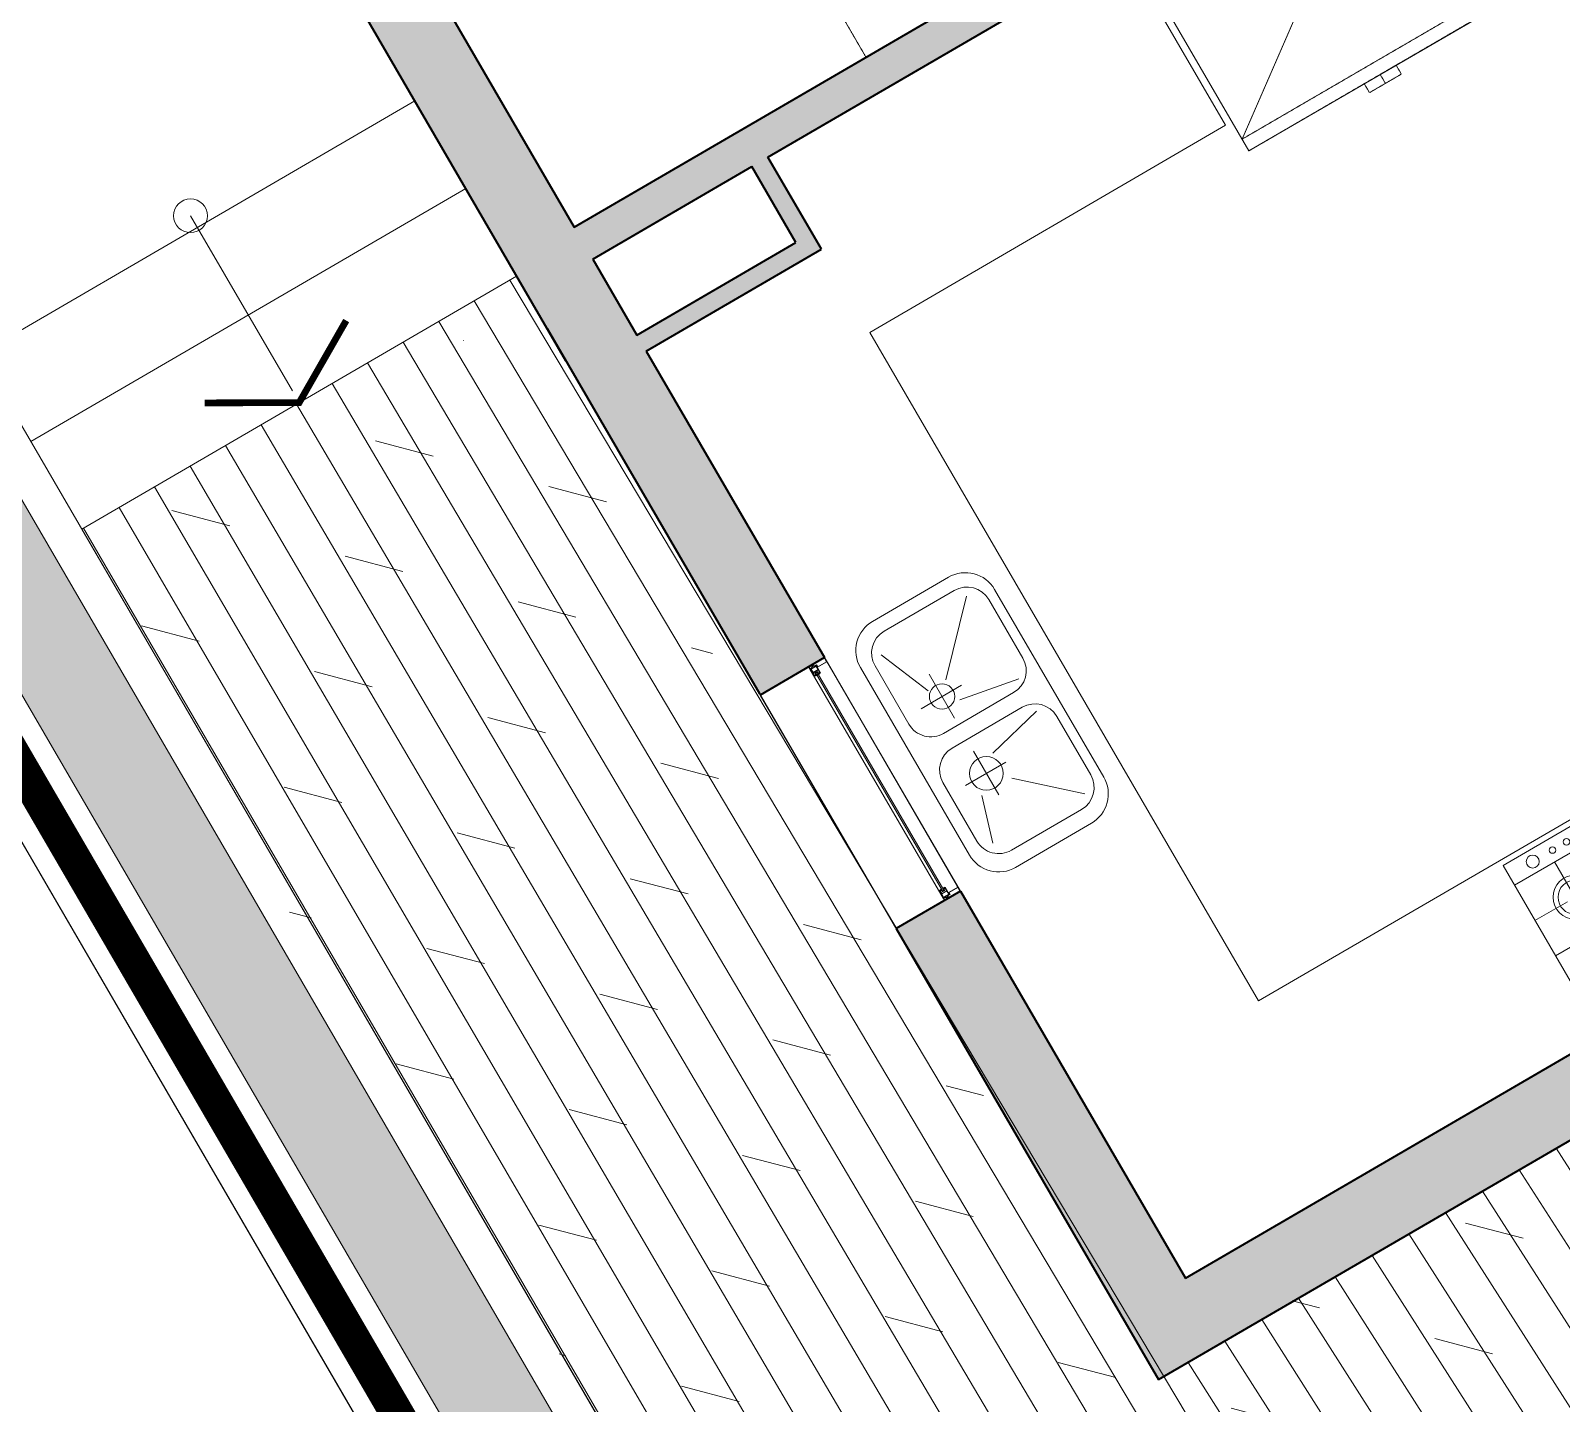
# Model space of a CAD drawing. Header units: millimetres. Extents: x 403824132 to 733479728, y 1974822364 to 2151530530.
# Drawn here: x 568642381 to 568646929, y 2063061495 to 2063065573 of the extents above; entities that cross this region are included whole.
import ezdxf

# ---------------------------------------------------------------- set-up
doc = ezdxf.new("R2010")
doc.units = ezdxf.units.MM
for name, pattern in [('CENTER', [3, 1.5, -0.5, 0.5, -0.5]), ('DASHED2', [0.375, 0.25, -0.125]), ('HIDDEN', [0.75, 0.5, -0.25])]:
    doc.linetypes.add(name, pattern=pattern)
for name, color, linetype, lineweight in [('A-DIM', 251, 'Continuous', 15), ('A-HATCH', 251, 'Continuous', 5), ('A-TUONG', 255, 'Continuous', 35), ('E- CHU THICH', 162, 'Continuous', 13), ('E- RANH GIOI', 1, 'CENTER', 13), ('E- THAY', 9, 'Continuous', 20), ('E-Khuat', 251, 'DASHED2', 13), ('E-Manh', 251, 'Continuous', 13), ('i_Hatch', 250, 'Continuous', 13), ('i_ThietBi', 32, 'Continuous', 13), ('LD-CUA', 146, 'Continuous', 13), ('LD-THAY', 9, 'Continuous', 13)]:
    doc.layers.add(name, color=color, linetype=linetype, lineweight=lineweight)
doc.layers.add('ChiaLo', color=128, linetype='CENTER')
doc.layers.add('loKBT', color=42, linetype='Continuous')

# ---------------------------------------------------------------- blocks, each defined once
blk = doc.blocks.new('MBT1 BT3')
at = {"layer": 'E- RANH GIOI', "ltscale": 0.05, "const_width": 100}
blk.add_lwpolyline([(7087607.208559096, 947515.813787975), (7072449.940917016, 947515.8137939796), (7072449.940917018, 927515.8137855752), (7081342.298490913, 927515.8137812836), (7086657.895451415, 932505.8436969738)], close=True, dxfattribs=at)
at = {"layer": 'E- THAY'}
blk.add_line((7072559.940917016, 947405.8137938748), (7072559.940917018, 927735.8137854713), dxfattribs=at)
blk.add_lwpolyline([(7087607.208559096, 947515.813787975), (7072449.940917016, 947515.8137939796), (7072449.940917018, 927515.8137855752), (7081342.298490913, 927515.8137812836), (7086657.895451415, 932505.8436969738)], close=True, dxfattribs=at)
blk.add_lwpolyline([(7074450.109252969, 938275.8000683944), (7074450.109252969, 945515.8137944707), (7078820.109253154, 945515.8137947249), (7078820.109253154, 946805.8137883621), (7072559.940917016, 946805.8137883621), (7072559.940916796, 938275.8000684456), (7074450.109252969, 938275.8000684456)], dxfattribs=at)
blk = doc.blocks.new('BT-02')
at = {"layer": 'loKBT'}
for points in [[(7630060.124452118, 979879.0011475127), (7630060.124453299, 959879.0005995459), (7614932.676551596, 959879.0005986445), (7615881.98970071, 974888.971094972), (7621197.586804014, 979879.0011481751), (7630060.124452118, 979879.0011475127)], [(7642560.124795449, 959879.0005998604), (7642560.124794457, 979879.001148138), (7630060.124452798, 979879.0011483865), (7630060.124451457, 959879.0005998749), (7642560.124795446, 959879.0005990376)]]:
    blk.add_lwpolyline(points, dxfattribs=at)
for points in [[(7642560.124795467, 979879.0011357559), (7630060.124452692, 979879.0011351286), (7630060.124453758, 959879.0005868158), (7642560.124796407, 959879.0005872338)], [(7630060.124453068, 959879.0005868158), (7642560.124794663, 959879.0005872915), (7642560.124794645, 979879.0011355322), (7630060.124452111, 979879.0011352936)]]:
    blk.add_lwpolyline(points, close=True, dxfattribs=at)
blk = doc.blocks.new('A$C395E768C')
at = {"layer": 'i_ThietBi'}
for p, q in [((-124.9999999999709, -65.78947368543231), (-125, 0)), ((-2.91038e-11, -438.5964912362322), (0, 0)), ((124.9999999999418, -85.52631579105946), (124.9999999999709, 0)), ((-168.8596491235948, -109.6491228090599), (-250, -109.6491228090526)), ((100.8771929819486, -109.6491228090526), (-81.14035087634696, -109.6491228090599)), ((149.1228070179349, -109.6491228090526), (249.9999999999709, -109.6491228090526)), ((-125, -304.8245614091939), (-125, -153.5087719326839)), ((124.9999999999709, -285.0877193035558), (124.9999999999418, -133.7719298270458)), ((-250.0000000000291, -219.2982456181089), (249.9999999999709, -219.2982456181053)), ((-149.1228070179932, -328.9473684271761), (-250.0000000000291, -328.9473684271688)), ((-100.8771929819777, -328.9473684271761), (81.14035087631781, -328.9473684271688)), ((168.8596491235657, -328.9473684271726), (249.9999999999709, -328.9473684271652)), ((-125, -353.0701754451693), (-125, -438.5964912362467)), ((124.9999999999418, -372.8070175507963), (124.9999999999709, -438.5964912362322)), ((-250.0000000000291, -438.5964912362394), (249.9999999999709, -438.5964912362322))]:
    blk.add_line(p, q, dxfattribs=at)
blk.add_lwpolyline([(250, -500.0000000093041), (250, 0), (-250, 0), (-250.0000000000291, -500.0000000093058)], close=True, dxfattribs=at)
for centre, radius in [((-124.9999999999709, -109.6491228090562), 78.94736842252314), ((-124.9999999999709, -109.6491228090562), 65.78947368543595), ((124.9999999999418, -109.6491228090526), 59.21052631689235), ((124.9999999999418, -109.6491228090526), 46.05263157980514), ((-125, -328.9473684271797), 59.21052631689235), ((-125, -328.9473684271797), 46.05263157980514), ((124.9999999999418, -328.9473684271726), 78.94736842252314), ((124.9999999999418, -328.9473684271726), 65.78947368543595), ((-175.4385964898683, -469.298245622769), 17.54385964944958), ((-114.0350877167948, -469.2982456227654), 8.771929824724793), ((-70.17543859314172, -469.2982456227654), 8.771929824724793), ((-26.31578946954687, -469.2982456227654), 8.771929824724793), ((17.54385965407709, -469.298245622769), 8.771929824724793)]:
    blk.add_circle(centre, radius, dxfattribs=at)
blk = doc.blocks.new('A$C33A8190A')
at = {"layer": 'i_ThietBi', "linetype": 'HIDDEN'}
for p, q in [((-899.9224336948828, 40), (0, 700)), ((-899.9224336948828, 700), (0, 40))]:
    blk.add_line(p, q, dxfattribs=at)
at = {"layer": 'i_ThietBi'}
blk.add_lwpolyline([(-899.9224336948828, 700), (0, 700), (0, 0), (-899.9224336948828, 0)], close=True, dxfattribs=at)
at = {"layer": 'i_ThietBi', "linetype": 'HIDDEN'}
for points in [[(-899.9224336948828, 0), (0, 0), (0, 40), (-899.9224336948828, 40)], [(-449.9612168474705, 0), (-504.5205294382176, 0), (-504.5205294382176, -30.66110742175079), (-449.9612168474705, -30.66110742175079)], [(-395.4019042567234, 0), (-395.4019042567234, -30.66110742175079), (-449.9612168474705, -30.66110742175079), (-449.9612168474705, 0)]]:
    blk.add_lwpolyline(points, close=True, dxfattribs=at)
blk = doc.blocks.new('CR')
at = {"layer": 'i_ThietBi', "ltscale": 0.5}
for p, q in [((7158371.433537573, 838004.4007372893), (7158534.433537576, 837855.4007372893)), ((7158637.433537576, 837855.4007372893), (7158679.433537574, 837993.4007372893)), ((7158592.433537576, 837879.4007372893), (7158592.433537576, 837729.4007372893)), ((7158525.433537573, 837805.4007372893), (7158664.433537576, 837805.4007372893)), ((7158371.433537573, 837721.4007372893), (7158545.433537574, 837763.4007372893)), ((7158550.433537575, 837577.4007372896), (7158368.433537575, 837611.4007372893)), ((7158591.433537575, 837616.4007372893), (7158591.433537575, 837466.4007372893)), ((7158524.433537576, 837542.4007372893), (7158663.433537574, 837542.4007372893)), ((7158556.433537576, 837505.4007372893), (7158379.433537576, 837322.4007372893)), ((7158618.433537575, 837507.4007372893), (7158685.433537574, 837345.4007372893))]:
    blk.add_line(p, q, dxfattribs=at)
for points in [[(7158297.433537575, 837989.4007372896), (7158297.433537575, 837346.9731510159, 0.4142135623730953), (7158397.433537576, 837246.973151016), (7158657.433537573, 837246.973151016, 0.4142135623730951), (7158757.433537573, 837346.9731510159), (7158757.433537573, 837989.4007372896, 0.4142135623730951), (7158657.433537573, 838089.4007372893), (7158397.433537576, 838089.4007372893, 0.4142135623730953)], [(7158327.433537573, 837964.4007372893), (7158327.433537573, 837764.4007372893, 0.4142135623730951), (7158402.433537576, 837689.4007372896), (7158642.433537576, 837689.4007372896, 0.4142135623730951), (7158717.433537574, 837764.4007372893), (7158717.433537574, 837964.4007372893, 0.4142135623730953), (7158642.433537576, 838039.4007372893), (7158402.433537576, 838039.4007372893, 0.4142135623730951)], [(7158327.433537573, 837564.4007372893, -0.4142135623730951), (7158402.433537576, 837639.4007372892), (7158642.433537576, 837639.4007372892, -0.4142135623730953), (7158717.433537574, 837564.4007372893), (7158717.433537574, 837364.4007372893, -0.4142135623730951), (7158642.433537576, 837289.4007372893), (7158402.433537576, 837289.4007372893, -0.4142135623730951), (7158327.433537573, 837364.4007372893)]]:
    blk.add_lwpolyline(points, format="xyb", close=True, dxfattribs=at)
for centre, radius in [((7158592.433537576, 837805.4007372893), 50), ((7158591.433537575, 837542.4007372893), 37.5)]:
    blk.add_circle(centre, radius, dxfattribs=at)
blk = doc.blocks.new('SFFSF')
h = blk.add_hatch(color=250)
h.paths.add_polyline_path([(339646.7882787025, 104917.2047934929), (339646.7882787025, 104891.8047934929), (339678.4882787026, 104891.8047934929), (339678.4882787026, 104898.5047934929), (339675.2882787025, 104898.5047934928, 1), (339675.2882787025, 104897.3047934928), (339677.2882787026, 104897.3047934929), (339677.2882787026, 104893.0047934929), (339663.4382787026, 104893.0047934929), (339663.4382787026, 104916.0047934929), (339677.2882787026, 104916.0047934929), (339677.2882787026, 104911.7047934929), (339675.2882787025, 104911.7047934928, 1), (339675.2882787025, 104910.5047934928), (339678.4882787026, 104910.5047934929), (339678.4882787026, 104917.2047934929)])
h.paths.add_polyline_path([(339647.9882787025, 104916.0047934929), (339662.2382787026, 104916.0047934929), (339662.2382787026, 104893.0047934929), (339647.9882787025, 104893.0047934929)], flags=16)
blk.add_lwpolyline([(339663.4382787026, 104893.0047934929), (339663.4382787026, 104916.0047934929), (339677.2882787026, 104916.0047934929), (339677.2882787026, 104911.7047934929), (339675.2882787025, 104911.7047934928, 0.9999999999999998), (339675.2882787025, 104910.5047934928), (339678.4882787026, 104910.5047934929), (339678.4882787026, 104917.2047934929), (339646.7882787025, 104917.2047934929), (339646.7882787025, 104891.8047934929), (339678.4882787026, 104891.8047934929), (339678.4882787026, 104898.5047934929), (339675.2882787025, 104898.5047934928, 0.9999999999999998), (339675.2882787025, 104897.3047934928), (339677.2882787026, 104897.3047934929), (339677.2882787026, 104893.0047934929)], format="xyb", close=True)
blk.add_lwpolyline([(339662.2382787026, 104893.0047934929), (339662.2382787026, 104916.0047934929), (339647.9882787025, 104916.0047934929), (339647.9882787025, 104893.0047934929)], close=True)
blk = doc.blocks.new('DDDDA')
blk.add_hatch(color=250).paths.add_polyline_path([(339343.8036827391, 104970.9258045919), (339343.8036827391, 104969.3492433262), (339332.5675485213, 104969.3492433262), (339332.5675485213, 104958.1424827772), (339343.8036827391, 104958.1424827772), (339343.8036827391, 104956.5659215115, 0.2403906807314063), (339346.5309994372, 104960.7458630517), (339335.5675485212, 104960.7458630517), (339335.5675485212, 104966.7458630517), (339346.5309994372, 104966.7458630517, 0.2403906807301442)])
blk.add_lwpolyline([(339343.8036827391, 104970.9258045919), (339343.8036827391, 104969.3492433262), (339332.5675485213, 104969.3492433262), (339332.5675485213, 104958.1424827772), (339343.8036827391, 104958.1424827772), (339343.8036827391, 104956.5659215115, 0.2403906807314063), (339346.5309994372, 104960.7458630517), (339335.5675485212, 104960.7458630517), (339335.5675485212, 104966.7458630517), (339346.5309994372, 104966.7458630517, 0.2403906807301443)], format="xyb", close=True)
blk = doc.blocks.new('*U234')
for points in [[(22.09999999997672, 21.5), (0, 21.5), (0, 27.69999999995344), (1.200000000069849, 27.70000000001164), (1.200000000069849, 22.70000000001164), (17.8165128667606, 22.70000000001164), (17.8165128667606, 63.09999999997671), (8.908256433438508, 63.09999999997671), (8.908256433438508, 71.64048723370068), (5.108256433508359, 74.2712564644753), (5.108256433391944, 83.12874353543157), (8.908256433438508, 85.75951276620617), (8.908256433438508, 93.09999999997672), (1.200000000069849, 93.09999999997672), (1.200000000069849, 89.29999999998836), (0, 89.29999999998836), (0, 94.29999999998836), (10.10825643339194, 94.29999999998836), (10.10825643339194, 93.09999999997672), (10.10825643339194, 91.135632477075), (10.10825643339194, 82.4999999998836), (8.908256433438508, 82.49999999994178), (8.908256433322093, 84.29999999993015), (6.308256433461793, 82.49999999994178), (6.308256433461793, 74.89999999996506), (8.908256433438508, 73.0999999999767), (8.908256433438508, 74.89999999996506), (10.10825643339194, 74.89999999996506), (10.10825643339194, 64.29999999998836), (19.01651286683045, 64.29999999998836), (19.01651286683045, 22.70000000001164), (22.09999999997672, 22.70000000001164)], [(1044.566666666989, 21.5), (1066.666666666965, 21.5), (1066.666666666965, 27.69999999995344), (1065.466666666895, 27.70000000001164), (1065.466666666895, 22.70000000001164), (1048.850153800205, 22.70000000001164), (1048.850153800205, 63.09999999997671), (1057.758410233527, 63.09999999997671), (1057.758410233527, 71.64048723370068), (1061.558410233457, 74.2712564644753), (1061.558410233573, 83.12874353543157), (1057.758410233527, 85.75951276620617), (1057.758410233527, 93.09999999997672), (1065.466666666895, 93.09999999997672), (1065.466666666895, 89.29999999998836), (1066.666666666965, 89.29999999998836), (1066.666666666965, 94.29999999998836), (1056.558410233573, 94.29999999998836), (1056.558410233573, 93.09999999997672), (1056.558410233573, 91.135632477075), (1056.558410233573, 82.4999999998836), (1057.758410233527, 82.49999999994178), (1057.758410233643, 84.29999999993015), (1060.358410233503, 82.49999999994178), (1060.358410233503, 74.89999999996506), (1057.758410233527, 73.0999999999767), (1057.758410233527, 74.89999999996506), (1056.558410233573, 74.89999999996506), (1056.558410233573, 64.29999999998836), (1047.650153800135, 64.29999999998836), (1047.650153800135, 22.70000000001164), (1044.566666666989, 22.70000000001164)]]:
    blk.add_hatch(color=250).paths.add_polyline_path(points)
for p, q in [((10.10825643339194, 94.29999999998836), (1056.558410233573, 94.29999999998836)), ((22.09999999997672, 21.5), (1044.566666667018, 21.5))]:
    blk.add_line(p, q)
for points in [[(8.908256433438508, 93.09999999997672), (8.908256433438508, 85.75951276620617), (5.108256433391944, 83.12874353543157), (5.108256433508359, 74.2712564644753), (8.908256433438508, 71.64048723370068), (8.908256433438508, 63.09999999997671), (17.8165128667606, 63.09999999997671), (17.8165128667606, 22.70000000001164), (1.200000000069849, 22.70000000001164), (1.200000000069849, 27.70000000001164), (0, 27.69999999995344), (0, 21.5), (22.09999999997672, 21.5), (22.09999999997672, 22.70000000001164), (19.01651286683045, 22.70000000001164), (19.01651286683045, 64.29999999998836), (10.10825643339194, 64.29999999998836), (10.10825643339194, 74.89999999996506), (8.908256433438508, 74.89999999996506), (8.908256433438508, 73.0999999999767), (6.308256433461793, 74.89999999996506), (6.308256433461793, 82.49999999994178), (8.908256433322093, 84.29999999993015), (8.908256433438508, 82.49999999994178), (10.10825643339194, 82.4999999998836), (10.10825643339194, 93.09999999997672), (10.10825643339194, 93.09999999997672), (10.10825643339194, 94.29999999998836), (0, 94.29999999998836), (0, 89.29999999998836), (1.200000000069849, 89.29999999998836), (1.200000000069849, 93.09999999997672), (8.908256433438508, 93.09999999997672)], [(1057.758410233527, 93.09999999997672), (1057.758410233527, 85.75951276620617), (1061.558410233573, 83.12874353543157), (1061.558410233457, 74.2712564644753), (1057.758410233527, 71.64048723370068), (1057.758410233527, 63.09999999997671), (1048.850153800205, 63.09999999997671), (1048.850153800205, 22.70000000001164), (1065.466666666895, 22.70000000001164), (1065.466666666895, 27.70000000001164), (1066.666666666965, 27.69999999995344), (1066.666666666965, 21.5), (1044.566666666989, 21.5), (1044.566666666989, 22.70000000001164), (1047.650153800135, 22.70000000001164), (1047.650153800135, 64.29999999998836), (1056.558410233573, 64.29999999998836), (1056.558410233573, 74.89999999996506), (1057.758410233527, 74.89999999996506), (1057.758410233527, 73.0999999999767), (1060.358410233503, 74.89999999996506), (1060.358410233503, 82.49999999994178), (1057.758410233643, 84.29999999993015), (1057.758410233527, 82.49999999994178), (1056.558410233573, 82.4999999998836), (1056.558410233573, 93.09999999997672), (1056.558410233573, 93.09999999997672), (1056.558410233573, 94.29999999998836), (1066.666666666965, 94.29999999998836), (1066.666666666965, 89.29999999998836), (1065.466666666895, 89.29999999998836), (1065.466666666895, 93.09999999997672), (1057.758410233527, 93.09999999997672)]]:
    blk.add_lwpolyline(points)
blk.add_lwpolyline([(1030.678743886546, 75.69999999993888), (35.98792278041947, 75.69999999993888), (35.98792278044857, 81.69999999992432), (1030.678743886546, 81.69999999992432)], close=True)
at = {"xscale": -1, "rotation": 180}
blk.add_blockref('SFFSF', (-339634.6800222692, 104983.2047934928), dxfattribs=at)
blk.add_blockref('DDDDA', (-339299.5796257408, -104885.0458630518))
at = {"xscale": -1}
blk.add_blockref('DDDDA', (340366.2462924077, -104885.0458630518), dxfattribs=at)
at = {"rotation": 180}
blk.add_blockref('SFFSF', (340701.3466889361, 104983.2047934928), dxfattribs=at)
blk = doc.blocks.new('TANG 1 BT1')
at = {"layer": 'A-HATCH'}
h = blk.add_hatch(color=256, dxfattribs=at)
h.dxf.hatch_style = 1
h.paths.add_polyline_path([(7158834.392582895, 839216.910365944), (7158834.40338719, 837891.891499825), (7159054.403387193, 837891.891499825), (7159054.392582897, 839436.910365944), (7153914.367428423, 839436.910365939), (7153914.367428423, 839216.910365939)])
h.paths.add_polyline_path([(7150554.367428423, 839436.910365939), (7150554.310653077, 838368.6554270984), (7150774.310653077, 838368.6554270984), (7150774.367428423, 839216.910365939), (7151514.367428423, 839216.910365939), (7151514.367428423, 839436.910365939)])
h.paths.add_polyline_path([(7150774.304578072, 836568.6554270984), (7150554.304578072, 836568.6554270984), (7150554.355278415, 835616.8624750825), (7151104.293490312, 835616.869053744), (7151104.293494187, 835319.4682315772), (7151324.293331157, 835319.4682315772), (7151324.293316933, 835616.869053744), (7152824.293494837, 835616.869053744), (7152824.293494837, 833426.8795984447), (7152714.293491956, 833426.8795926793), (7152714.29349484, 833316.8795926797), (7152934.293494836, 833316.8796042103), (7152934.293494836, 835726.8688687666), (7150774.353935611, 835726.8618762125)])
h.paths.add_polyline_path([(7151324.293373614, 834519.4677197175), (7151104.293494189, 834519.4677197175), (7151104.30564033, 832826.9133516661), (7151324.305640263, 832826.9160794099), (7151324.293490244, 833316.8822506294), (7151914.29349484, 833316.8795745915), (7151914.293491955, 833426.8795507496), (7151324.293433158, 833426.8795098679)])
h.paths.add_polyline_path([(7158834.380432876, 835616.8724301188), (7158834.380432876, 834616.8724302229), (7159054.38132507, 834616.8724302229), (7159054.380433111, 835946.8749298701), (7159054.399422782, 837091.8914998248), (7158834.40338719, 837091.8914998248), (7158834.395779532, 836041.8726337034), (7158234.393846916, 836041.8726337034), (7158234.394310373, 835726.8726337056), (7156074.371186494, 835726.8726337051), (7156074.371186494, 835616.8645500309)])
h.paths.add_polyline_path([(7158834.396642498, 835726.8749299373), (7158289.394310373, 835726.8726337056), (7158289.393846915, 835986.8726337039), (7158834.39593021, 835986.8726337039)], flags=16)
h.paths.add_polyline_path([(7158434.392582023, 831596.9007170699), (7158434.392582023, 831391.9098570823), (7158834.392582373, 831391.9061736367), (7158834.392582374, 827616.9110400443), (7158354.335837015, 827616.9110402875), (7158354.335837015, 827396.9110403915), (7159054.392582373, 827396.9110403561), (7159054.392582213, 832816.9110333439), (7158834.392582212, 832816.9110333439), (7158834.392582895, 831816.9061741434), (7156074.381032348, 831816.9294868225), (7156074.381032348, 831596.9294868223)])
h.paths.add_polyline_path([(7158834.392582373, 831596.9061740552), (7158834.392582373, 831446.9061736375), (7158489.392582023, 831446.9097838658), (7158489.392582023, 831596.909784292)], flags=16)
h.paths.add_polyline_path([(7152934.305644855, 831706.9131666891), (7152934.305644858, 831816.913351666), (7151324.305640331, 831816.913351666), (7151324.305640331, 831926.9133516661), (7151104.305640332, 831926.9133516661), (7151104.30564033, 831816.913351666), (7150554.366400784, 831816.9061741251), (7150554.36935917, 830866.8950438554), (7150774.369359169, 830866.8950438554), (7150774.367133453, 831706.9061741378)])
h.paths.add_polyline_path([(7150554.364441079, 828526.9061794691), (7150774.364441081, 828526.9061794691), (7150774.37017006, 830066.8945319966), (7150554.36935917, 830066.8945319966)])
h.paths.add_polyline_path([(7151704.376166527, 827396.9116709569), (7152404.194557026, 827396.9108264266), (7152404.194557026, 827616.910806874), (7150774.367428362, 827616.9154225319), (7150774.368593731, 827726.9061794695), (7150554.36922083, 827726.9061794695), (7150554.367428423, 827616.911099137), (7150554.367428423, 827396.9110402466), (7151404.376166542, 827396.9109419949), (7151404.37616653, 827396.9116709569)])
h.paths.add_polyline_path([(7154604.55816387, 827616.9087649575), (7154604.55816387, 827396.9087649565), (7155304.376166525, 827396.9091954805), (7155304.37616657, 827396.9136104577), (7155604.376166571, 827396.9136104577), (7156654.368521227, 827396.9136259514), (7156654.368925721, 827616.9163596034)])
h.paths.add_polyline_path([(7150304.255845018, 831816.9000444374), (7150304.255845416, 831196.8999719521), (7150554.329719897, 831196.8999719521), (7150554.329719897, 831306.9003201132), (7150414.255845343, 831306.8999719522), (7150414.255845088, 831706.9000444378), (7150554.329236252, 831706.9003925972), (7150554.329783076, 831816.9000444374)])
h.paths.add_polyline_path([(7150304.255844964, 836228.4791837248), (7150304.255844964, 835616.9026857319), (7150554.318615942, 835616.9026857319), (7150554.318615942, 835726.902332314), (7150414.255844965, 835726.902685732), (7150414.255844965, 836118.4791837247), (7150554.366168484, 836118.4788301869), (7150554.366168484, 836228.4791837248)])
at = {"layer": 'A-TUONG'}
for p, q in [((7159054.392582897, 839436.910365944), (7153914.367428423, 839436.910365939)), ((7159054.403387193, 837891.891499825), (7159054.392582897, 839436.910365944)), ((7158834.392582895, 839216.910365944), (7153914.367428423, 839216.910365939)), ((7158834.40338719, 837891.891499825), (7158834.392582895, 839216.910365944)), ((7158834.40338719, 837891.891499825), (7159054.403387193, 837891.891499825)), ((7158834.395779532, 836041.8726337034), (7158834.40338719, 837091.8914998248)), ((7158834.40338719, 837091.8914998248), (7159054.403387193, 837091.8914998248)), ((7159054.39228581, 835836.9004881554), (7159054.399331923, 837086.8914998247)), ((7158834.395779531, 836041.8726337034), (7158234.393846916, 836041.8726337034)), ((7158234.393846916, 836041.8726337034), (7158234.394310373, 835726.8726337056)), ((7158834.395930207, 835986.8726337039), (7158289.393846915, 835986.8726337039)), ((7158289.393846915, 835986.8726337039), (7158289.394310373, 835726.8726337056)), ((7158834.396642498, 835726.8749299373), (7158834.39593021, 835986.8726337039)), ((7159054.380433111, 835946.8749298701), (7159054.38132507, 834616.8724302229)), ((7158234.394310373, 835726.8726337056), (7156074.371186494, 835726.8726337051)), ((7158834.396642498, 835726.8749299373), (7158289.394310373, 835726.8726337056)), ((7158834.380432876, 835616.8724301188), (7156074.371186494, 835616.8645500309)), ((7158834.380432876, 834616.8724302229), (7158834.380432876, 835616.8724301188))]:
    blk.add_line(p, q, dxfattribs=at)
at = {"layer": 'E- CHU THICH'}
blk.add_lwpolyline([(7159799.380432878, 835616.8277131462), (7159799.380432878, 835016.8277132212)], dxfattribs=at)
blk.add_circle((7159799.380432878, 835016.8277132212), 50, dxfattribs=at)
at = {"layer": 'E- THAY'}
blk.add_lwpolyline([(7158834.40338719, 837891.891499825), (7159054.403387193, 837891.891499825), (7159054.403387193, 837091.8914998248), (7158834.40338719, 837091.8914998248)], close=True, dxfattribs=at)
at = {"layer": 'E-Khuat', "ltscale": 2}
blk.add_line((7157834.356081586, 834616.8724300289), (7157834.356081586, 835616.8724300287), dxfattribs=at)
at = {"layer": 'i_ThietBi', "ltscale": 0.5}
for p, q in [((7158234.392582897, 838616.910365944), (7156074.383336497, 838616.910365944)), ((7158234.392582897, 836326.8726337056), (7158234.392582897, 838616.910365944)), ((7158234.392582897, 836326.8726337056), (7157015.110248622, 836326.8726337055)), ((7157015.110248622, 836326.8726337055), (7157015.110248622, 835726.8675729939))]:
    blk.add_line(p, q, dxfattribs=at)
at = {"layer": 'A-TUONG'}
blk.add_blockref('CR', (0, -176.2954443278722), dxfattribs=at)
at = {"layer": 'i_ThietBi', "ltscale": 0.5, "xscale": -1.1, "yscale": 1.1, "zscale": 1.1}
blk.add_blockref('A$C395E768C', (7157132.240059143, 839184.534775247), dxfattribs=at)
at = {"layer": 'i_ThietBi', "ltscale": 0.5, "xscale": -1, "rotation": 180}
blk.add_blockref('A$C33A8190A', (7156993.680266188, 836426.8726337053), dxfattribs=at)
at = {"layer": 'LD-CUA', "xscale": 0.7500000000001072, "yscale": 0.7500000000001072, "zscale": 0.7500000000001072, "rotation": 270}
blk.add_blockref('*U234', (7158818.278387193, 837891.891499825), dxfattribs=at)
blk = doc.blocks.new('SAN VUON BT A-BT1')
at = {"layer": 'i_Hatch', "true_color": 0x46cb3a, "transparency": 33554687}
h = blk.add_hatch(dxfattribs=at)
h.set_pattern_fill('CROSS', color=95, scale=300, double=1)
h.set_pattern_definition([(0, (2832.471804052591, -202892.1308809184), (75, 75), [37.5, -112.5]), (90, (2851.221804052591, -202910.8808809183), (-74.99999999999999, 75), [37.5, -112.5])])
h.paths.add_polyline_path([(7163776.864386948, 841296.910365944), (7151496.864386948, 841296.910365944), (7151496.864386948, 841006.910365944), (7163486.864386948, 841006.910365944), (7163486.864386948, 821856.910365944), (7163776.864386948, 821856.910365944)])
h.paths.add_polyline_path([(7158157.283433403, 822152.3777757367), (7151786.864386949, 822152.3777756564), (7151786.864386949, 839436.8804223271), (7151496.864386948, 839436.8686022377), (7151496.864386948, 821856.910365944), (7151496.864386948, 821516.9103659827), (7158157.283433396, 821516.9103659128)])
at = {"layer": 'i_Hatch', "transparency": 33554687}
h = blk.add_hatch(dxfattribs=at)
h.set_pattern_fill('DOLMIT', color=256, scale=500, angle=90, double=1)
h.set_pattern_definition([(90, (2832.471804052591, -202862.1308809184), (-125, 7.7e-15), []), (135, (2832.471804052591, -202862.1308809184), (-249.9999995804921, -249.9999995804921), [176.7766952966368, -353.5533905932737])])
h.paths.add_polyline_path([(7153136.765294363, 839436.8859294639), (7153396.840497333, 839436.8630951007), (7153396.850810148, 839436.9233952842), (7161886.864608527, 839436.9225160485), (7161886.852458509, 835656.8262963376), (7163376.852236928, 835656.827295598), (7163376.864386948, 840926.910365944), (7151496.864386948, 840926.910365944), (7151496.852236928, 839436.8388431835), (7153136.765294363, 839436.9101813809)])
at = {"layer": 'A-DIM'}
blk.add_lwpolyline([(7153386.839232473, 839436.910365954), (7161886.864386961, 839436.910365954), (7161886.867803755, 827396.9076230949), (7158436.843284068, 827396.9076230949), (7158437.843284068, 826196.9117103936), (7158587.827192917, 826196.9117103905), (7158587.826766529, 825596.9117256084), (7154087.89269033, 825596.9116169981), (7154086.885921222, 826196.9116017835), (7154236.869063198, 826196.9142380693), (7154236.847970688, 827396.9056837393), (7153386.841835705, 827396.8968067701), (7153386.87349923, 831196.9040174037), (7153136.765294814, 831196.8999719521), (7153136.765294403, 831816.906174073), (7153336.771440356, 831816.8835145556), (7153336.759290338, 835616.8861559428), (7153136.765294363, 835616.9088154332), (7153136.765294363, 836228.5087830342), (7153386.875086147, 836228.5116552404), (7153386.875086147, 839436.910365954)], dxfattribs=at)
at = {"layer": 'E- CHU THICH', "const_width": 20}
blk.add_lwpolyline([(7162389.36512393, 835516.8277131474), (7162631.852237019, 835656.8277131462), (7162631.85223693, 835656.8277131462), (7162631.852237019, 835656.8277131462), (7162874.339350033, 835516.8277131474)], dxfattribs=at)
at = {"layer": 'E- RANH GIOI', "ltscale": 0.1, "const_width": 100}
blk.add_lwpolyline([(7151386.86438695, 821436.910365944), (7163886.864386948, 821436.910365944), (7163886.864386948, 841436.910365944), (7151386.86438695, 841436.910365944)], close=True, dxfattribs=at)
at = {"layer": 'E- THAY'}
for p, q in [((7163376.852236928, 835656.827295598), (7161886.852236931, 835656.827295598)), ((7163376.852236928, 835356.827295598), (7161886.852236931, 835356.827295598)), ((7163376.852236928, 835056.827295598), (7161886.852236931, 835056.827295598))]:
    blk.add_line(p, q, dxfattribs=at)
blk.add_lwpolyline([(7153496.864538493, 839436.9165225745), (7161886.864539343, 839436.928755863), (7161886.867803752, 827396.9076230971), (7158437.843284068, 827396.9077296788), (7158437.843284068, 826196.9118169755), (7158587.822551482, 826196.9117103936), (7158587.822551482, 825596.9117256084), (7158287.854160477, 825596.9098445723), (7158287.85837442, 825296.9097557549), (7154387.862740117, 825296.911699209)], dxfattribs=at)
at = {"layer": 'E-Manh'}
for p, q in [((7163486.864386948, 821886.910365944), (7163486.864386948, 841036.910365944)), ((7163376.864386948, 821886.910365944), (7163376.864386948, 840926.910365944))]:
    blk.add_line(p, q, dxfattribs=at)
for points in [[(7163776.864386948, 821886.910365944), (7163776.864386948, 841326.910365944)], [(7163376.864386948, 840926.910365944), (7163376.852236928, 835656.827295598), (7161886.852458509, 835656.8262963376), (7161886.864608527, 839436.9225160485), (7153386.862185027, 839436.9234627077), (7153386.851872215, 836228.4860160946)]]:
    blk.add_lwpolyline(points, dxfattribs=at)
blk = doc.blocks.new('MBT1 BT1')
at = {"layer": 'E- RANH GIOI', "ltscale": 0.1, "const_width": 100}
blk.add_lwpolyline([(7075416.34573628, 1014867.457355331), (7087916.345736279, 1014867.457355331), (7087916.345736279, 1034867.457355331), (7075416.34573628, 1034867.457355331)], close=True, dxfattribs=at)
at = {"layer": 'E- THAY'}
blk.add_blockref('SAN VUON BT A-BT1', (-75970.5186506696, 193430.5469893871), dxfattribs=at)
blk.add_blockref('TANG 1 BT1', (-73138.04684661701, 193430.5469893871), dxfattribs=at)

msp = doc.modelspace()

# ---------------------------------------------------------------- linework, layer by layer
at = {"layer": 'ChiaLo', "ltscale": 5, "elevation": 0.2756072640632745}
msp.add_lwpolyline([(568655097.7755159, 2063041476.729128), (568634915.1219379, 2063076166.952878)], dxfattribs=at)
at = {"layer": 'loKBT', "elevation": 0.2756072640632745}
for points in [[(568645755.8168592, 2063082474.03212), (568634915.1219381, 2063076166.952877), (568645006.4487269, 2063058821.841003), (568655847.1436484, 2063065128.920246)], [(568634915.1219379, 2063076166.952878), (568627229.0367979, 2063071695.21482), (568625136.8567309, 2063064685.512164), (568631887.0852757, 2063051189.040199), (568645006.4487268, 2063058821.841003)]]:
    msp.add_lwpolyline(points, close=True, dxfattribs=at)

# ---------------------------------------------------------------- next in the draw order: block references
at = {"layer": 'LD-THAY', "xscale": 1.001380112430792, "yscale": 1.001380112430792, "zscale": 1.001380112430792, "rotation": 210.1906985406665}
msp.add_blockref('MBT1 BT3', (574289417.1353321, 2067440443.170654, -0.06785280995033499), dxfattribs=at)

# ---------------------------------------------------------------- next in the draw order: block references
at = {"layer": 'loKBT', "xscale": 1.003354102868896, "yscale": 1.003354102868896, "zscale": 1.003354102868896, "rotation": 30.1906983248881}
msp.add_blockref('BT-02', (562512116.9320583, 2058376490.001122, -0.06519195950554779), dxfattribs=at)

# ---------------------------------------------------------------- next in the draw order: block references
at = {"layer": 'LD-THAY', "xscale": 1.003354102868896, "yscale": 1.003354102868896, "zscale": 1.003354102868896, "rotation": 210.1906985033857}
msp.add_blockref('MBT1 BT1', (574269882.4359035, 2067532640.529617, -0.06580051387495833), dxfattribs=at)

# ---------------------------------------------------------------- next in the draw order: block references
at = {"layer": 'LD-THAY', "xscale": 1.001380112430792, "yscale": 1.001380112430792, "zscale": 1.001380112430792, "rotation": 210.1906985406665}
msp.add_blockref('MBT1 BT3', (574289417.1353321, 2067440443.170654, -0.06785280995033499), dxfattribs=at)

# ---------------------------------------------------------------- next in the draw order: block references
at = {"layer": 'loKBT', "xscale": 1.003354102868896, "yscale": 1.003354102868896, "zscale": 1.003354102868896, "rotation": 30.1906983248881}
msp.add_blockref('BT-02', (562512116.9320583, 2058376490.001122, -0.06519195950554779), dxfattribs=at)

# ---------------------------------------------------------------- next in the draw order: block references
at = {"layer": 'LD-THAY', "xscale": 1.003354102868896, "yscale": 1.003354102868896, "zscale": 1.003354102868896, "rotation": 210.1906985033857}
msp.add_blockref('MBT1 BT1', (574269882.4359035, 2067532640.529617, -0.06580051387495833), dxfattribs=at)

doc.saveas('drawing.dxf')
